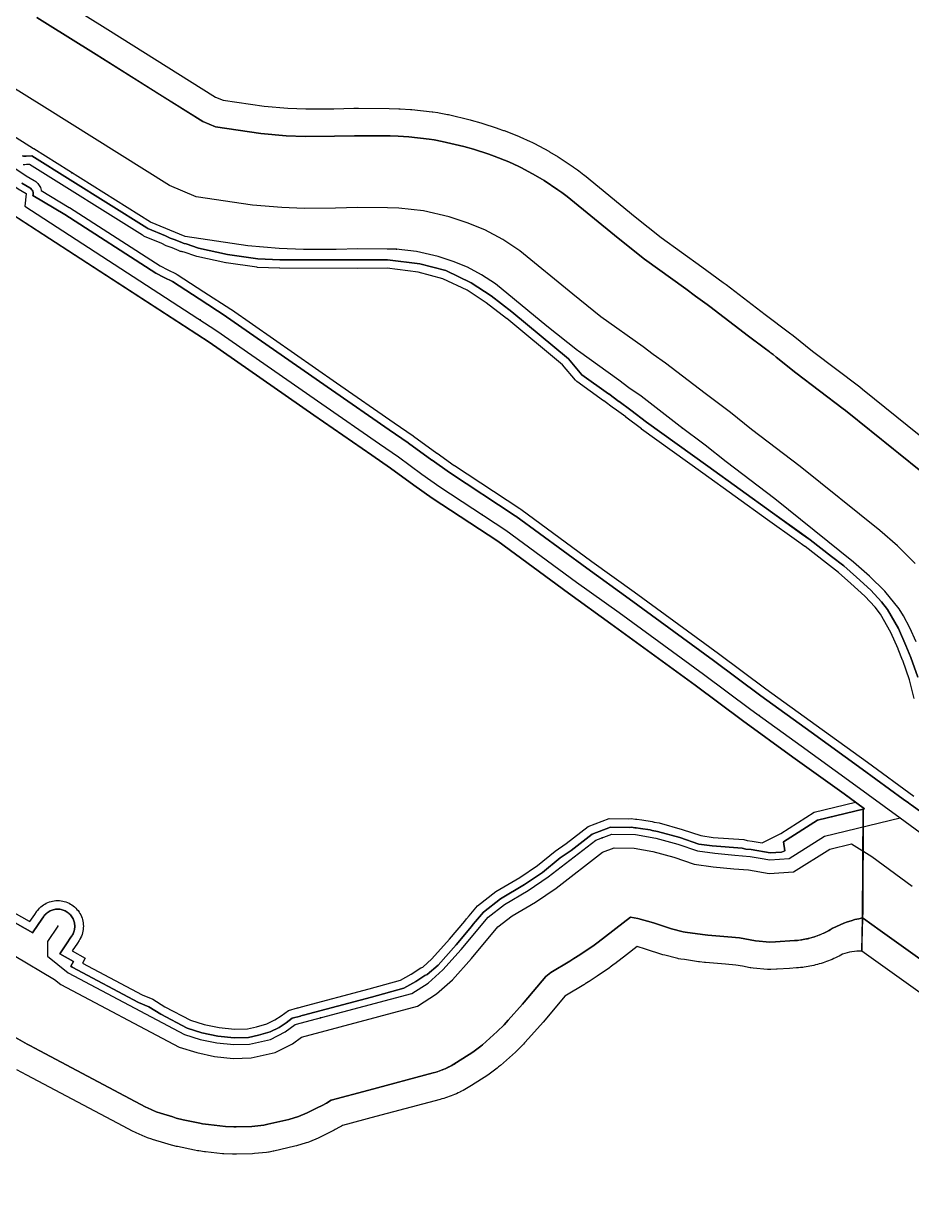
# Model space of a CAD drawing. Header units: inches. Extents: x 87989 to 118156, y 435697 to 451526.
# Drawn here: x 101192.2 to 101451.5, y 442523.1 to 442864.4 of the extents above; entities that cross this region are included whole.
import ezdxf

# ---------------------------------------------------------------- set-up
doc = ezdxf.new("R2010")
doc.units = ezdxf.units.IN
doc.header["$MEASUREMENT"] = 0
for name, color, linetype, true_color in [('As_waterkering_BWK', 7, 'Continuous', 0x7b8981), ('Beschermingszone_BWK', 7, 'Continuous', 0xcf890d), ('Grens_bebouwingsvrije_zone_BWK', 7, 'Continuous', 0x6789ae), ('Kernzone_BWK', 7, 'Continuous', 0xcb89af), ('Referentiepunten_BWK', 7, 'Continuous', 0x178980)]:
    doc.layers.add(name, color=color, linetype=linetype, true_color=true_color)

msp = doc.modelspace()

# ---------------------------------------------------------------- linework, layer by layer
at = {"layer": 'As_waterkering_BWK'}
for points in [[(101452.8553, 442683.8173), (101450.9888, 442687.9602), (101449.1728, 442691.4959), (101447.9397, 442693.4856), (101443.7242, 442698.6245), (101439.2532, 442703.0639), (101434.5268, 442707.1654), (101411.5715, 442725.6212), (101397.3525, 442736.4095), (101391.3046, 442741.2886), (101383.9902, 442746.7627), (101372.5485, 442755.5276), (101369.0169, 442758.043), (101366.042, 442760.264), (101354.2346, 442768.739), (101353.9601, 442768.9047), (101345.0718, 442776.0262), (101330.0588, 442788.3185), (101325.9995, 442791.0077), (101321.899, 442793.2345), (101317.6862, 442794.8782), (101313.2998, 442796.33), (101306.9849, 442797.8055), (101301.0369, 442798.4709), (101298.3856, 442798.5198), (101289.8548, 442798.5983), (101283.518, 442798.4119), (101273.9334, 442798.3871), (101266.8737, 442798.6409), (101257.7312, 442799.427), (101239.3811, 442802.1235), (101229.3269, 442806.3569), (101195.2035, 442827.7597), (101195.1806, 442827.7586), (101181.7335, 442836.1766)], [(101186.4828, 442818.834), (101190.515, 442816.178), (101190.707, 442816.063), (101192.997, 442814.678), (101193.031, 442814.657), (101193.0293, 442814.644), (101192.5661, 442811.0338), (101248.6483, 442774.6558), (101279.3192, 442753.3429), (101296.1752, 442741.6267), (101301.7144, 442737.8357), (101308.5636, 442732.8212), (101313.8149, 442729.1318), (101333.0124, 442716.489), (101353.7206, 442701.2927), (101366.1046, 442692.3815), (101390.7492, 442674.4061), (101404.567, 442664.1122), (101419.2481, 442653.4845), (101434.2084, 442642.7035), (101448.1569, 442632.4908)], [(101407.3676, 442620.7226), (101410.1512, 442620.2277), (101415.76, 442620.6101), (101426.0853, 442627.1112), (101448.1569, 442632.4908)], [(101448.1569, 442632.4908), (101459.9003, 442623.8925), (101558.8941, 442553.3072), (101586.6057, 442534.1954), (101603.6774, 442522.1571), (101635.4795, 442501.2061), (101668.8171, 442478.055), (101699.0186, 442454.6955), (101711.9589, 442445.6998), (101748.6017, 442420.5817), (101833.2326, 442363.1889), (101856.4256, 442347.7875), (101861.0186, 442344.5751), (101891.0675, 442327.2422), (101930.8479, 442300.7219)], [(101202.2151, 442600.8394), (101199.2394, 442596.4071), (101199.2394, 442592.1555), (101205.3026, 442587.2123), (101239.2103, 442569.2386), (101243.7994, 442567.8364), (101248.6433, 442566.8167), (101253.6148, 442566.3068), (101258.2038, 442566.4342), (101264.3225, 442567.8364), (101268.6565, 442570.0035), (101271.5884, 442572.1705), (101305.6236, 442581.2211), (101310.3401, 442584.2804), (101314.6742, 442588.1046), (101320.028, 442594.0958), (101327.9313, 442603.5288), (101332.6478, 442607.2255), (101339.5313, 442611.3046), (101345.3951, 442615.2563), (101359.2896, 442625.964), (101364.0061, 442627.7486), (101370.8896, 442627.6211), (101376.8808, 442626.6013), (101383.2545, 442624.8167), (101388.9907, 442622.9046), (101394.0896, 442622.1398), (101399.9534, 442621.6299), (101404.4149, 442621.2475), (101407.3676, 442620.7226)]]:
    msp.add_lwpolyline(points, dxfattribs=at)
at = {"layer": 'Beschermingszone_BWK'}
msp.add_lwpolyline([(101186.4955, 442606.5305), (101193.8962, 442602.3151), (101194.0901, 442602.204), (101195.4769, 442604.2842), (101195.9698, 442605.0235), (101195.9811, 442605.0405), (101196.2436, 442605.4067), (101196.555, 442605.7862), (101196.8905, 442606.1445), (101197.2488, 442606.48), (101197.6283, 442606.7914), (101198.0273, 442607.0773), (101198.4441, 442607.3366), (101198.877, 442607.5679), (101199.3241, 442607.7705), (101199.7836, 442607.9434), (101200.2533, 442608.0859), (101200.7313, 442608.1974), (101201.2157, 442608.2774), (101201.7042, 442608.3255), (101202.1948, 442608.3415), (101202.6854, 442608.3255), (101203.1739, 442608.2774), (101203.6582, 442608.1974), (101204.1363, 442608.0859), (101204.606, 442607.9434), (101205.0654, 442607.7705), (101205.5125, 442607.5679), (101205.9455, 442607.3366), (101206.3623, 442607.0773), (101206.7613, 442606.7914), (101207.1408, 442606.48), (101207.499, 442606.1445), (101207.8346, 442605.7862), (101208.146, 442605.4067), (101208.4319, 442605.0077), (101208.6911, 442604.5909), (101208.9225, 442604.158), (101209.1251, 442603.7108), (101209.298, 442603.2514), (101209.4405, 442602.7817), (101209.552, 442602.3036), (101209.632, 442601.8193), (101209.6801, 442601.3308), (101209.6961, 442600.8402), (101209.6801, 442600.3496), (101209.632, 442599.8611), (101209.552, 442599.3768), (101209.4405, 442598.8987), (101209.298, 442598.429), (101209.1251, 442597.9696), (101208.9991, 442597.6915), (101208.9225, 442597.5224), (101208.6914, 442597.0901), (101208.4575, 442596.7134), (101207.9576, 442595.9636), (101206.4248, 442593.6644), (101210.2698, 442591.5671), (101209.4458, 442590.1092), (101226.8779, 442580.8689), (101229.9507, 442579.5444), (101233.518, 442577.3491), (101240.9373, 442573.4163), (101244.9226, 442572.1986), (101249.3383, 442571.269), (101253.7826, 442570.8132), (101257.6332, 442570.9201), (101260.2518, 442571.5202), (101263.3068, 442572.3598), (101265.5963, 442573.5045), (101267.4886, 442574.736), (101269.6032, 442576.299), (101272.2572, 442577.0047), (101272.3841, 442577.0595), (101273.3538, 442577.2964), (101293.194, 442582.5722), (101302.3147, 442585.1393), (101305.4418, 442586.8279), (101308.2763, 442588.7176), (101308.8022, 442588.9248), (101311.4966, 442591.3022), (101316.6248, 442597.0408), (101321.0525, 442602.3255), (101321.5282, 442603.0062), (101322.3733, 442603.902), (101324.7845, 442606.7799), (101330.1021, 442610.9477), (101337.1248, 442615.1093), (101342.2795, 442618.5831), (101347.4669, 442622.8079), (101350.6612, 442624.9958), (101357.0721, 442629.9363), (101363.2235, 442632.2638), (101368.8929, 442632.1589), (101369.7007, 442632.2935), (101370.9397, 442632.121), (101371.3112, 442632.1141), (101372.759, 442631.8676), (101375.7946, 442631.445), (101376.371, 442631.2528), (101377.8677, 442630.9981), (101384.5734, 442629.1205), (101390.0439, 442627.297), (101393.5725, 442626.7677), (101402.5388, 442626.1273), (101403.5621, 442625.8371), (101405.0021, 442625.7137), (101407.9155, 442625.1957), (101413.3637, 442627.9641), (101423.1227, 442634.1087), (101435.1668, 442637.0442), (101437.8035, 442635.1137), (101424.1102, 442631.7762), (101414.1625, 442625.5128), (101414.538, 442622.8878), (101413.5908, 442622.4669), (101410.2598, 442622.2397), (101404.6759, 442623.2324), (101403.1102, 442623.3666), (101402.1042, 442623.6519), (101393.2976, 442624.281), (101389.4588, 442624.8568), (101383.8407, 442626.7295), (101377.3194, 442628.5554), (101375.7624, 442628.8205), (101375.2221, 442629.0006), (101372.3768, 442629.3967), (101371.077, 442629.618), (101370.7435, 442629.6242), (101369.7346, 442629.7646), (101369.0768, 442629.655), (101363.6583, 442629.7554), (101358.304, 442627.7294), (101352.1318, 442622.9728), (101348.9652, 442620.804), (101343.7705, 442616.5732), (101338.4618, 442612.9956), (101331.5164, 442608.8798), (101326.5328, 442604.9737), (101324.2423, 442602.24), (101323.4724, 442601.4239), (101323.039, 442600.8037), (101318.5155, 442595.4047), (101313.2619, 442589.5257), (101310.127, 442586.7597), (101309.4409, 442586.4894), (101306.7319, 442584.6834), (101303.2588, 442582.8079), (101293.8539, 442580.1608), (101273.9718, 442574.8738), (101273.1814, 442574.6807), (101273.078, 442574.6361), (101270.7061, 442574.0054), (101268.9146, 442572.6813), (101266.8411, 442571.3318), (101264.2057, 442570.0141), (101260.8626, 442569.0954), (101257.9502, 442568.428), (101253.6893, 442568.3096), (101248.9522, 442568.7955), (101244.2986, 442569.7752), (101239.9779, 442571.0954), (101232.2762, 442575.1779), (101228.7947, 442577.3203), (101225.796, 442578.6129), (101206.4136, 442588.887), (101206.0505, 442589.183), (101206.8445, 442590.5877), (101202.8723, 442592.7543), (101205.0096, 442596.0485), (101205.8775, 442597.3504), (101206.355, 442598.0667), (101206.4188, 442598.1693), (101206.5249, 442598.3402), (101206.6792, 442598.6288), (101206.8121, 442598.9222), (101206.8142, 442598.9268), (101206.9294, 442599.233), (101207.0244, 442599.5461), (101207.0987, 442599.8648), (101207.152, 442600.1876), (101207.1841, 442600.5132), (101207.1948, 442600.8402), (101207.1841, 442601.1672), (101207.152, 442601.4928), (101207.0987, 442601.8157), (101207.0244, 442602.1343), (101206.9294, 442602.4474), (101206.8142, 442602.7536), (101206.6792, 442603.0516), (101206.5249, 442603.3402), (101206.3521, 442603.6181), (101206.1616, 442603.884), (101205.954, 442604.1369), (101205.7303, 442604.3757), (101205.4915, 442604.5994), (101205.2386, 442604.807), (101204.9726, 442604.9976), (101204.6948, 442605.1703), (101204.4062, 442605.3246), (101204.1082, 442605.4596), (101203.802, 442605.5749), (101203.4889, 442605.6698), (101203.1702, 442605.7441), (101202.8474, 442605.7974), (101202.5218, 442605.8295), (101202.1948, 442605.8402), (101201.8678, 442605.8295), (101201.5422, 442605.7974), (101201.2193, 442605.7441), (101200.9007, 442605.6698), (101200.5876, 442605.5749), (101200.2814, 442605.4596), (101199.9833, 442605.3246), (101199.6948, 442605.1703), (101199.4169, 442604.9976), (101199.151, 442604.807), (101198.8981, 442604.5994), (101198.6593, 442604.3757), (101198.4356, 442604.1369), (101198.228, 442603.884), (101198.161, 442603.7904), (101198.036, 442603.6159), (101197.557, 442602.8974), (101195.0792, 442599.1806), (101194.9006, 442598.8909), (101182.3204, 442606.014)], dxfattribs=at)
msp.add_lwpolyline([(101162.5287, 442583.9035), (101193.3025, 442566.4274), (101193.4382, 442566.35), (101194.0623, 442566.0073), (101194.0752, 442566.0003), (101196.9596, 442564.4714), (101227.97, 442548.0335), (101228.4047, 442547.8403), (101231.0018, 442546.686), (101232.1972, 442546.2861), (101235.8018, 442545.1848), (101236.7863, 442544.8839), (101238.8555, 442544.3511), (101243.6994, 442543.3314), (101244.4757, 442543.1813), (101246.1946, 442542.9419), (101251.1661, 442542.432), (101253.6148, 442542.3068), (101254.2808, 442542.316), (101258.8698, 442542.4434), (101262.3714, 442542.7988), (101263.5648, 442543.0406), (101269.6835, 442544.4428), (101272.531, 442545.2838), (101275.056, 442546.3703), (101277.9959, 442547.8403), (101279.39, 442548.5374), (101280.6565, 442549.2189), (101282.0149, 442550.109), (101293.0342, 442553.0392), (101311.7913, 442558.0271), (101312.1969, 442558.1388), (101312.6004, 442558.2575), (101313.0019, 442558.3834), (101313.401, 442558.5162), (101313.7978, 442558.656), (101314.192, 442558.8028), (101314.5837, 442558.9564), (101314.9725, 442559.1169), (101315.3585, 442559.2841), (101315.7415, 442559.4581), (101316.1214, 442559.6388), (101316.4981, 442559.8261), (101316.8714, 442560.02), (101317.2413, 442560.2204), (101317.6076, 442560.4273), (101317.9702, 442560.6405), (101318.3291, 442560.8601), (101318.684, 442561.0859), (101323.4005, 442564.1452), (101325.767, 442565.8953), (101326.219, 442566.2843), (101330.5531, 442570.1085), (101332.57, 442572.1127), (101333.7504, 442573.4336), (101337.9238, 442578.1039), (101338.4188, 442578.6758), (101344.7139, 442586.1893), (101346.2253, 442587.3739), (101351.7665, 442590.6576), (101352.9438, 442591.4022), (101354.6293, 442592.5381), (101358.8076, 442595.3539), (101360.045, 442596.2463), (101369.4784, 442603.5161), (101371.6171, 442603.1521), (101376.2197, 442601.8633), (101381.4011, 442600.1362), (101384.8231, 442599.2692), (101385.4307, 442599.1701), (101390.5296, 442598.4053), (101392.0105, 442598.23), (101395.5384, 442597.9233), (101397.8891, 442597.7189), (101401.2829, 442597.428), (101405.967, 442596.5953), (101410.1512, 442596.2277), (101411.7837, 442596.2833), (101417.3925, 442596.6657), (101417.8145, 442596.6982), (101418.2359, 442596.7382), (101418.6566, 442596.7856), (101419.0763, 442596.8403), (101419.495, 442596.9025), (101419.9125, 442596.9721), (101420.3288, 442597.049), (101420.7436, 442597.1332), (101421.1569, 442597.2248), (101421.5685, 442597.3236), (101421.9783, 442597.4297), (101422.3861, 442597.5429), (101422.7919, 442597.6634), (101423.1955, 442597.791), (101423.5968, 442597.9257), (101423.9957, 442598.0674), (101424.392, 442598.2162), (101424.7856, 442598.3719), (101425.1764, 442598.5345), (101425.5642, 442598.704), (101425.9491, 442598.8803), (101426.3307, 442599.0634), (101426.7091, 442599.2532), (101427.084, 442599.4496), (101427.4555, 442599.6526), (101427.8233, 442599.8622), (101428.1873, 442600.0781), (101428.5475, 442600.3005, -0.07083983), (101437.2434, 442603.2996), (101437.2378, 442603.0683), (101437.0505, 442596.2147), (101436.9785, 442593.579, 0.09927784), (101431.3538, 442592.6671), (101430.8586, 442592.3964), (101430.3586, 442592.1345), (101429.8542, 442591.8815), (101429.3453, 442591.6374), (101428.8322, 442591.4023), (101428.315, 442591.1763), (101427.794, 442590.9594), (101427.2692, 442590.7518), (101426.7378, 442590.5523), (101426.209, 442590.3645), (101425.674, 442590.1849), (101425.1358, 442590.0148), (101424.5947, 442589.8542), (101424.051, 442589.7032), (101423.5046, 442589.5618), (101422.9558, 442589.43), (101422.4048, 442589.308), (101421.8517, 442589.1956), (101421.2984, 442589.0932), (101420.74, 442589.0003), (101420.1817, 442588.9174), (101419.7467, 442588.8607), (101419.6221, 442588.8444), (101419.0613, 442588.7812), (101418.4994, 442588.7279), (101417.9719, 442588.6868), (101415.934, 442588.5478), (101412.3279, 442588.3018), (101412.056, 442588.2879), (101410.4235, 442588.2323), (101410.1512, 442588.2277), (101409.4511, 442588.2584), (101405.2669, 442588.626), (101404.5723, 442588.7178), (101404.4273, 442588.7436), (101402.117, 442589.1543), (101400.2395, 442589.4881), (101397.201, 442589.7486), (101394.8455, 442589.9534), (101391.3176, 442590.2601), (101391.0701, 442590.2855), (101389.5892, 442590.4608), (101389.3429, 442590.4938), (101385.2582, 442591.1067), (101384.1935, 442591.2665), (101383.4846, 442591.3821), (101383.3148, 442591.4179), (101382.8583, 442591.5142), (101379.4363, 442592.3812), (101378.8713, 442592.5467), (101373.875, 442594.2121), (101371.4078, 442594.903), (101368.3332, 442592.5335), (101364.9283, 442589.9096), (101364.7245, 442589.7577), (101363.4871, 442588.8653), (101363.2784, 442588.7198), (101359.6812, 442586.2956), (101359.1002, 442585.904), (101357.4147, 442584.7681), (101357.22, 442584.641), (101356.2095, 442584.0019), (101356.0427, 442583.8964), (101355.8449, 442583.7753), (101350.7514, 442580.7569), (101350.3083, 442580.4096), (101344.522, 442573.5039), (101343.9309, 442572.8209), (101339.7157, 442568.103), (101338.5352, 442566.782), (101338.209, 442566.438), (101336.1921, 442564.4338), (101335.8461, 442564.1098), (101331.4748, 442560.2532), (101330.9474, 442559.7993), (101330.5238, 442559.4631), (101328.1573, 442557.713), (101327.754, 442557.4335), (101323.008, 442554.3552), (101322.564, 442554.0733), (101322.0856, 442553.7806), (101321.6039, 442553.4972), (101321.1137, 442553.2205), (101320.6206, 442552.9533), (101320.1228, 442552.6948), (101319.6995, 442552.4842), (101319.6206, 442552.445), (101319.1141, 442552.2041), (101318.6034, 442551.9721), (101318.0888, 442551.7491), (101317.5703, 442551.5352), (101317.0482, 442551.3303), (101316.5263, 442551.1359), (101315.9935, 442550.9483), (101315.4613, 442550.7712), (101314.9262, 442550.6034), (101314.3881, 442550.445), (101313.8812, 442550.305), (101295.0901, 442545.3079), (101285.3191, 442542.7096), (101285.0411, 442542.5275), (101284.6565, 442542.2907), (101284.4473, 442542.1741), (101283.1808, 442541.4926), (101282.9679, 442541.3821), (101281.5738, 442540.685), (101278.6338, 442539.2149), (101278.2181, 442539.0217), (101275.6931, 442537.9352), (101275.2672, 442537.7663), (101274.797, 442537.6114), (101271.9495, 442536.7704), (101271.4705, 442536.6449), (101265.3518, 442535.2427), (101265.1534, 442535.1999), (101263.96, 442534.9581), (101263.7606, 442534.9203), (101263.1792, 442534.8397), (101259.6776, 442534.4843), (101259.0918, 442534.4465), (101254.4471, 442534.318), (101253.6701, 442534.3072), (101253.2063, 442534.3172), (101250.7576, 442534.4424), (101250.3499, 442534.4737), (101245.3784, 442534.9836), (101245.0911, 442535.0184), (101243.3722, 442535.2578), (101243.0218, 442535.3148), (101242.1161, 442535.49), (101237.2075, 442536.5227), (101236.8606, 442536.6038), (101234.7914, 442537.1366), (101234.448, 442537.2333), (101233.4639, 442537.5341), (101229.8597, 442538.6352), (101229.6592, 442538.6994), (101228.4638, 442539.0993), (101228.2656, 442539.1685), (101227.7526, 442539.3755), (101225.1556, 442540.5298), (101224.7209, 442540.723), (101224.2232, 442540.9651), (101219.6302, 442543.3998), (101193.2129, 442557.403), (101190.2617, 442558.9679)], format="xyb", dxfattribs=at)
for points in [[(101203.412, 442870.9766, 0), (101216.8541, 442862.5697, 0), (101248.2978, 442842.8553, 0), (101250.493, 442841.931, 0), (101262.4721, 442840.1707, 0), (101269.3692, 442839.5776, 0), (101274.6151, 442839.389, 0), (101282.8662, 442839.4104, 0), (101288.7185, 442839.582, 0), (101289.9098, 442839.597, 0), (101290.0435, 442839.5975, 0), (101298.9513, 442839.5155, 0), (101301.7909, 442839.464, 0), (101302.1645, 442839.4484, 0), (101305.2248, 442839.2494, 0), (101305.5951, 442839.2167, 0), (101311.5431, 442838.5513, 0), (101311.7244, 442838.5289, 0), (101313.2179, 442838.3272, 0), (101313.6102, 442838.264, 0), (101316.0299, 442837.791, 0), (101316.3134, 442837.7302, 0), (101322.6283, 442836.2547, 0), (101322.9669, 442836.1677, 0), (101325.742, 442835.39, 0), (101326.0967, 442835.2817, 0), (101330.5688, 442833.8017, 0), (101330.7672, 442833.7331, 0), (101332.4052, 442833.1429, 0), (101332.5889, 442833.0738, 0), (101336.8017, 442831.4301, 0), (101337.1678, 442831.2767, 0), (101340.1546, 442829.9371, 0), (101340.6061, 442829.7173, 0), (101341.4191, 442829.2891, 0), (101345.5658, 442827.0376, 0), (101345.809, 442826.8997, 0), (101348.3467, 442825.3748, 0), (101348.643, 442825.1877, 0), (101352.7023, 442822.4985, 0), (101352.8453, 442822.4015, 0), (101354.0169, 442821.5884, 0), (101354.3432, 442821.3495, 0), (101355.8522, 442820.185, 0), (101356.0328, 442820.0414, 0), (101370.8676, 442807.8949, 0), (101378.3753, 442801.8797, 0), (101390.2973, 442793.3181, 0), (101393.1764, 442791.1719, 0), (101396.5239, 442788.7859, 0), (101397.4325, 442788.1121, 0), (101408.7384, 442779.4518, 0), (101415.9286, 442774.0698, 0), (101416.991, 442773.2443, 0), (101422.6231, 442768.7014, 0), (101436.398, 442758.2497, 0), (101437.2175, 442757.6096, 0), (101460.2752, 442739.0711, 0)], [(101455.2042, 442732.884, 0), (101446.2399, 442740.0912, 0), (101432.2489, 442751.3398, 0), (101431.518, 442751.9107, 0), (101417.6913, 442762.4013, 0), (101412.025, 442766.9726, 0), (101411.0775, 442767.7089, 0), (101410.3641, 442768.2428, 0), (101410.0427, 442768.4833, 0), (101403.9082, 442773.0744, 0), (101392.6165, 442781.7244, 0), (101391.8193, 442782.3159, 0), (101388.4619, 442784.7081, 0), (101385.573, 442786.8623, 0), (101373.537, 442795.5051, 0), (101365.8394, 442801.6725, 0), (101350.9647, 442813.8516, 0), (101349.4557, 442815.0161, 0), (101348.2841, 442815.8292, 0), (101344.2248, 442818.5184, 0), (101341.748, 442820.0074, 0), (101337.6475, 442822.2342, 0), (101336.8807, 442822.6377, 0), (101333.8939, 442823.9773, 0), (101329.6811, 442825.621, 0), (101328.0553, 442826.2068, 0), (101323.5832, 442827.6868, 0), (101320.8081, 442828.4645, 0), (101314.4932, 442829.94, 0), (101312.1472, 442830.3992, 0), (101310.6537, 442830.6009, 0), (101304.7057, 442831.2663, 0), (101301.6454, 442831.4653, 0), (101300.0573, 442831.4942, 0), (101299.2639, 442831.5086, 0), (101298.8417, 442831.5163, 0), (101290.0067, 442831.5976, 0), (101288.8845, 442831.584, 0), (101282.9916, 442831.4107, 0), (101274.4834, 442831.3886, 0), (101268.8815, 442831.59, 0), (101261.5472, 442832.2207, 0), (101248.3248, 442834.1637, 0), (101244.5965, 442835.7335, 0), (101231.9534, 442843.6604, 0), (101212.6082, 442855.7893, 0), (101199.1831, 442864.1857, 0), (101196.1441, 442866.07, 0)], [(101191.8848, 442825.6855, 0), (101192.1836, 442825.6309, 0), (101192.4863, 442825.623, 0), (101192.9668, 442825.6484, 0), (101194.6738, 442825.7305, 0), (101228.2637, 442804.6621, 0), (101228.5508, 442804.5137, 0), (101233.6563, 442802.3633, 0), (101235.0215, 442801.6797, 0), (101236.5195, 442801.1582, 0), (101238.6055, 442800.2813, 0), (101238.8438, 442800.1973, 0), (101239.0898, 442800.1445, 0), (101239.6816, 442800.0586, 0), (101243.3438, 442798.7832, 0), (101251.7949, 442796.9238, 0), (101260.6582, 442795.6602, 0), (101267.0957, 442795.3828, 0), (101289.6328, 442795.3555, 0), (101298.5469, 442795.3867, 0), (101307.9492, 442794.1719, 0), (101315.5273, 442792.209, 0), (101322.9492, 442788.6816, 0), (101328.7871, 442784.8691, 0), (101334.8477, 442780.1973, 0), (101351.3672, 442766.502, 0), (101355.2773, 442761.8359, 0), (101363.0508, 442756.2578, 0), (101363.127, 442756.2012, 0), (101366.0254, 442754.0371, 0), (101366.1152, 442753.9707, 0), (101369.5762, 442751.5059, 0), (101374.166, 442747.9902, 0), (101392.0078, 442735.1172, 0), (101410.9512, 442721.5293, 0), (101419.4199, 442715.4355, 0), (101421.877, 442713.6777, 0), (101428.1934, 442708.8047, 0), (101431.7559, 442706.0566, 0), (101435.4805, 442702.7402, 0), (101439.6191, 442698.9375, 0), (101442.7754, 442695.582, 0), (101444.5371, 442693.2773, 0), (101447.707, 442687.7168, 0), (101449.8906, 442682.7559, 0), (101451.2793, 442679.3145, 0), (101453.3672, 442673.5078, 0)], [(101189.1602, 442822.4512, 0), (101192.9082, 442819.9902, 0), (101193.0273, 442819.918, 0), (101195.3555, 442818.5098, 0), (101195.5332, 442818.3926, 0), (101195.8184, 442818.1836, 0), (101196.1387, 442817.9063, 0), (101196.3672, 442817.6719, 0), (101196.6289, 442817.3555, 0), (101196.8145, 442817.0859, 0), (101197.0215, 442816.7305, 0), (101197.1621, 442816.4336, 0), (101197.3066, 442816.0508, 0), (101197.3965, 442815.7344, 0), (101197.4219, 442815.6074, 0), (101205.5625, 442810.6816, 0), (101205.6211, 442810.6445, 0), (101232.0957, 442793.6113, 0), (101234.3848, 442792.4688, 0), (101236.7949, 442791.2656, 0), (101237.0391, 442791.125, 0), (101244.8848, 442786.0371, 0), (101252.7461, 442780.9375, 0), (101252.9121, 442780.8262, 0), (101283.5996, 442759.502, 0), (101300.4336, 442747.8008, 0), (101305.9668, 442744.0137, 0), (101306.1289, 442743.8984, 0), (101312.9043, 442738.9375, 0), (101312.9648, 442738.8945, 0), (101318.0039, 442735.3555, 0), (101318.0645, 442735.3125, 0), (101337.1641, 442722.7344, 0), (101337.4238, 442722.5547, 0), (101358.1289, 442707.3594, 0), (101370.5039, 442698.4551, 0), (101395.1992, 442680.4434, 0), (101409.0059, 442670.1582, 0), (101423.6387, 442659.5645, 0), (101438.6172, 442648.7715, 0), (101452.1504, 442638.8496, 0)], [(101452.3145, 442667.3594, 0), (101450.9707, 442672.7832, 0), (101448.9609, 442678.3789, 0), (101448.9258, 442678.4688, 0), (101447.6016, 442681.748, 0), (101447.5723, 442681.8184, 0), (101445.4727, 442686.5898, 0), (101442.4492, 442691.8926, 0), (101440.8672, 442693.9629, 0), (101437.8613, 442697.1582, 0), (101433.8047, 442700.8867, 0), (101430.1602, 442704.1309, 0), (101426.668, 442706.8242, 0), (101420.4199, 442711.6445, 0), (101420.3496, 442711.6973, 0), (101417.9629, 442713.4043, 0), (101409.4922, 442719.498, 0), (101390.5488, 442733.0879, 0), (101372.7031, 442745.9629, 0), (101372.6465, 442746.0059, 0), (101368.127, 442749.4688, 0), (101368.0566, 442749.5195, 0), (101364.6543, 442751.9434, 0), (101364.541, 442752.0254, 0), (101361.6406, 442754.1914, 0), (101361.584, 442754.2324, 0), (101353.8184, 442759.8047, 0), (101353.6699, 442759.9219, 0), (101353.3613, 442760.2305, 0), (101349.5977, 442764.7227, 0), (101333.3203, 442778.2168, 0), (101333.252, 442778.2715, 0), (101327.3379, 442782.8301, 0), (101321.7246, 442786.4961, 0), (101314.6699, 442789.8477, 0), (101307.4746, 442791.7109, 0), (101298.3887, 442792.8848, 0), (101289.6348, 442792.8555, 0), (101267.0918, 442792.8828, 0), (101266.9863, 442792.8848, 0), (101260.5508, 442793.1641, 0), (101260.3066, 442793.1855, 0), (101251.4414, 442794.4473, 0), (101251.2559, 442794.4805, 0), (101242.8066, 442796.3418, 0), (101242.5215, 442796.4219, 0), (101239.082, 442797.6191, 0), (101238.7266, 442797.6719, 0), (101238.5723, 442797.6992, 0), (101238.3242, 442797.752, 0), (101238.0215, 442797.8359, 0), (101237.7813, 442797.9199, 0), (101237.6348, 442797.9766, 0), (101235.6211, 442798.8242, 0), (101234.1992, 442799.3184, 0), (101233.9004, 442799.4453, 0), (101232.6113, 442800.0918, 0), (101227.5801, 442802.209, 0), (101227.3984, 442802.2949, 0), (101227.1113, 442802.4434, 0), (101226.9355, 442802.5449, 0), (101194.0117, 442823.1953, 0), (101193.0898, 442823.1504, 0), (101192.6113, 442823.127, 0), (101192.4219, 442823.125, 0), (101192.1191, 442823.1328, 0)], [(101454.5039, 442634.0371, 0), (101451.375, 442636.3262, 0), (101451.1035, 442636.5156, 0), (101450.668, 442636.8359, 0), (101449.123, 442637.9707, 0), (101437.1465, 442646.748, 0), (101422.1758, 442657.5371, 0), (101407.5273, 442668.1426, 0), (101393.7168, 442678.4316, 0), (101369.0371, 442696.4297, 0), (101356.6602, 442705.3379, 0), (101335.9707, 442720.5195, 0), (101335.7617, 442720.6641, 0), (101316.627, 442733.2656, 0), (101311.5176, 442736.8555, 0), (101311.4375, 442736.9121, 0), (101304.668, 442741.8691, 0), (101304.5391, 442741.9609, 0), (101299.0137, 442745.7422, 0), (101282.1719, 442757.4492, 0), (101251.502, 442778.7617, 0), (101251.3691, 442778.8516, 0), (101243.5234, 442783.9395, 0), (101235.6777, 442789.0293, 0), (101233.2676, 442790.2324, 0), (101230.8574, 442791.4355, 0), (101204.2676, 442808.543, 0), (101194.9844, 442814.1602, 0), (101195.0137, 442814.3945, 0), (101195.0293, 442814.7207, 0), (101194.9922, 442815.0469, 0), (101194.9023, 442815.3633, 0), (101194.7617, 442815.6602, 0), (101194.5742, 442815.9277, 0), (101194.3457, 442816.1641, 0), (101194.0605, 442816.3711, 0), (101191.7383, 442817.7773, 0)], [(101675.7699, 442424.6372, 0), (101646.3404, 442447.3997, 0), (101614.1862, 442469.729, 0), (101582.7721, 442490.4243, 0), (101581.7784, 442491.1017, 0), (101564.8685, 442503.0259, 0), (101537.0764, 442522.1961, 0), (101437.6453, 442593.0922, 0), (101436.9785, 442593.579, 0), (101437.2378, 442603.0683, 0), (101437.2434, 442603.2996, 0), (101437.4791, 442603.1271, 0), (101442.3306, 442599.5765, 0), (101541.6696, 442528.7458, 0), (101569.4448, 442509.5879, 0), (101586.3887, 442497.6397, 0), (101587.1732, 442497.1049, 0), (101618.669, 442476.3557, 0), (101651.0723, 442453.8534, 0), (101680.6644, 442430.9653, 0)]]:
    msp.add_polyline3d(points, dxfattribs=at)
at = {"layer": 'Grens_bebouwingsvrije_zone_BWK'}
for points in [[(101452.6137, 442706.7085), (101447.4224, 442711.8631), (101442.2216, 442716.3763), (101418.9591, 442735.0791), (101404.7481, 442745.8613), (101398.6695, 442750.7652), (101391.2343, 442756.3298), (101379.6802, 442765.1807), (101376.088, 442767.7393), (101373.1306, 442769.9471), (101360.8444, 442778.7658), (101352.6247, 442785.3513), (101337.1918, 442797.9875), (101332.1884, 442801.3021), (101326.9632, 442804.1397), (101321.7551, 442806.1717), (101316.5568, 442807.8922), (101309.0242, 442809.6522), (101301.8164, 442810.4586), (101298.5514, 442810.5188), (101289.7335, 442810.5999), (101283.3261, 442810.4115), (101274.1335, 442810.3877), (101267.6037, 442810.6224), (101259.1188, 442811.352), (101242.6334, 442813.7745), (101234.8796, 442817.0393), (101198.3835, 442839.9302), (101198.3549, 442839.9288), (101188.0788, 442846.3618)], [(101190.3893, 442807.678), (101246.4181, 442771.3347), (101277.0364, 442750.0583), (101293.9042, 442738.3339), (101299.4028, 442734.5707), (101306.2321, 442729.5706), (101311.5646, 442725.8243), (101330.7276, 442713.2041), (101351.3691, 442698.0568), (101363.7579, 442689.1422), (101388.3758, 442671.1863), (101402.1993, 442660.8881), (101416.906, 442650.2419), (101431.8575, 442639.4672), (101437.7443, 442635.1571)], [(101165.8505, 442606.3432), (101201.2661, 442585.3423), (101203.0808, 442583.8628), (101237.6753, 442565.5251), (101242.8009, 442563.959), (101248.0255, 442562.859), (101253.4656, 442562.3011), (101258.711, 442562.4468), (101265.6829, 442564.0445), (101270.7554, 442566.5808), (101273.353, 442568.5007), (101307.2665, 442577.5189), (101312.7649, 442581.0855), (101317.4986, 442585.2623), (101323.0531, 442591.478), (101330.7285, 442600.6389), (101334.9107, 442603.9169), (101341.6704, 442607.9226), (101347.736, 442612.0103), (101361.2607, 442622.433), (101364.7017, 442623.735), (101370.5149, 442623.6274), (101376.0036, 442622.6931), (101382.082, 442620.9911), (101388.0546, 442619.0003), (101393.6192, 442618.1656), (101399.6093, 442617.6447), (101403.893, 442617.2776), (101409.934, 442616.2036), (101417.038, 442616.688), (101427.6653, 442623.3792), (101433.9774, 442624.9177), (101439.8863, 442621.1949), (101451.7008, 442612.5446)]]:
    msp.add_lwpolyline(points, dxfattribs=at)
at = {"layer": 'Kernzone_BWK'}
for points in [[(101196.1441, 442866.07), (101199.1831, 442864.1857), (101212.6082, 442855.7893), (101244.5965, 442835.7335), (101248.3248, 442834.1637), (101261.5472, 442832.2207), (101268.8815, 442831.59), (101274.4834, 442831.3886), (101282.9916, 442831.4107), (101288.8845, 442831.584), (101290.0067, 442831.5976), (101298.8417, 442831.5163), (101301.6454, 442831.4653), (101304.7057, 442831.2663), (101310.6537, 442830.6009), (101312.1472, 442830.3992), (101314.4932, 442829.94), (101320.8081, 442828.4645), (101323.5832, 442827.6868), (101328.0553, 442826.2068), (101329.6811, 442825.621), (101333.8939, 442823.9773), (101336.8807, 442822.6377), (101337.6475, 442822.2342), (101341.748, 442820.0074), (101344.2248, 442818.5184), (101348.2841, 442815.8292), (101349.4557, 442815.0161), (101350.9647, 442813.8516), (101365.8394, 442801.6725), (101373.537, 442795.5051), (101385.573, 442786.8623), (101388.4619, 442784.7081), (101391.8193, 442782.3159), (101392.6165, 442781.7244), (101403.9082, 442773.0744), (101411.0775, 442767.7089), (101412.025, 442766.9726), (101417.6913, 442762.4013), (101431.518, 442751.9107), (101432.2489, 442751.3398), (101455.2042, 442732.884)], [(101453.3667, 442673.5083), (101451.2798, 442679.3153), (101449.8907, 442682.7549), (101447.7079, 442687.7159), (101444.5371, 442693.277), (101442.775, 442695.583), (101439.619, 442698.938), (101435.481, 442702.74), (101431.756, 442706.057), (101428.194, 442708.804), (101421.876, 442713.677), (101419.42, 442715.436), (101410.951, 442721.529), (101392.008, 442735.117), (101374.1659, 442747.9902), (101369.5769, 442751.5055), (101366.1162, 442753.9705), (101366.0257, 442754.0364), (101363.1261, 442756.2017), (101363.0506, 442756.257), (101355.277, 442761.8363), (101351.368, 442766.502), (101334.848, 442780.197), (101328.787, 442784.87), (101322.95, 442788.681), (101315.528, 442792.209), (101307.95, 442794.171), (101298.546, 442795.386), (101289.633, 442795.356), (101267.095, 442795.383), (101260.659, 442795.661), (101251.794, 442796.923), (101243.344, 442798.783), (101239.681, 442800.058), (101239.0903, 442800.1448), (101238.8434, 442800.1972), (101238.605, 442800.2803), (101236.5189, 442801.1586), (101235.021, 442801.68), (101233.6571, 442802.3636), (101228.5508, 442804.5136), (101228.2642, 442804.6626), (101194.6735, 442825.7313), (101192.966, 442825.6475), (101192.4869, 442825.6235), (101192.1833, 442825.6314), (101191.8845, 442825.6852)], [(101191.7384, 442817.7766), (101194.061, 442816.3715), (101194.346, 442816.1639), (101194.5747, 442815.9287), (101194.7618, 442815.6592), (101194.9023, 442815.3628), (101194.9925, 442815.0474), (101195.03, 442814.7215), (101195.0136, 442814.3938), (101194.9836, 442814.1601), (101204.268, 442808.542), (101230.858, 442791.435), (101233.2683, 442790.2317), (101235.6786, 442789.0284), (101243.524, 442783.9395), (101251.3693, 442778.8506), (101251.5015, 442778.7618), (101282.1726, 442757.4487), (101299.0141, 442745.7426), (101304.5384, 442741.9619), (101304.6681, 442741.87), (101311.4382, 442736.9128), (101311.5176, 442736.8558), (101316.6277, 442733.2663), (101335.7624, 442720.6647), (101335.9705, 442720.52), (101356.6598, 442705.3375), (101369.038, 442696.4305), (101393.716, 442678.4308), (101407.5266, 442668.1423), (101422.1757, 442657.5378), (101437.1469, 442646.7489), (101449.1223, 442637.97), (101450.6684, 442636.8366), (101451.1036, 442636.5154), (101451.3751, 442636.3269), (101454.5034, 442634.0376)], [(101541.6696, 442528.7458), (101442.3306, 442599.5765), (101437.4791, 442603.1271), (101437.2434, 442603.2996), (101437.4069, 442635.017), (101437.8035, 442635.1137), (101435.1668, 442637.0442), (101431.8575, 442639.4672), (101416.906, 442650.2419), (101402.1993, 442660.8881), (101388.3758, 442671.1863), (101363.7579, 442689.1422), (101351.3691, 442698.0568), (101330.7276, 442713.2041), (101311.5646, 442725.8243), (101306.2321, 442729.5706), (101299.4028, 442734.5707), (101293.9042, 442738.3339), (101277.0364, 442750.0583), (101246.4181, 442771.3347), (101189.0857, 442808.5235)]]:
    msp.add_lwpolyline(points, dxfattribs=at)
msp.add_lwpolyline([(101182.3204, 442606.014), (101194.9006, 442598.8909), (101195.0792, 442599.1806), (101197.557, 442602.8974), (101198.036, 442603.6159), (101198.161, 442603.7904), (101198.228, 442603.884), (101198.4356, 442604.1369), (101198.6593, 442604.3757), (101198.8981, 442604.5994), (101199.151, 442604.807), (101199.4169, 442604.9976), (101199.6948, 442605.1703), (101199.9833, 442605.3246), (101200.2814, 442605.4596), (101200.5876, 442605.5749), (101200.9007, 442605.6698), (101201.2193, 442605.7441), (101201.5422, 442605.7974), (101201.8678, 442605.8295), (101202.1948, 442605.8402), (101202.5218, 442605.8295), (101202.8474, 442605.7974), (101203.1702, 442605.7441), (101203.4889, 442605.6698), (101203.802, 442605.5749), (101204.1082, 442605.4596), (101204.4062, 442605.3246), (101204.6948, 442605.1703), (101204.9726, 442604.9976), (101205.2386, 442604.807), (101205.4915, 442604.5994), (101205.7303, 442604.3757), (101205.954, 442604.1369), (101206.1616, 442603.884), (101206.3521, 442603.6181), (101206.5249, 442603.3402), (101206.6792, 442603.0516), (101206.8142, 442602.7536), (101206.9294, 442602.4474), (101207.0244, 442602.1343), (101207.0987, 442601.8157), (101207.152, 442601.4928), (101207.1841, 442601.1672), (101207.1948, 442600.8402), (101207.1841, 442600.5132), (101207.152, 442600.1876), (101207.0987, 442599.8648), (101207.0244, 442599.5461), (101206.9294, 442599.233), (101206.8142, 442598.9268), (101206.8121, 442598.9222), (101206.6792, 442598.6288), (101206.5249, 442598.3402), (101206.4188, 442598.1693), (101206.355, 442598.0667), (101205.8775, 442597.3504), (101205.0096, 442596.0485), (101202.8723, 442592.7543), (101206.8445, 442590.5877), (101206.0505, 442589.183), (101206.4136, 442588.887), (101225.796, 442578.6129), (101228.7947, 442577.3203), (101232.2762, 442575.1779), (101239.9779, 442571.0954), (101244.2986, 442569.7752), (101248.9522, 442568.7955), (101253.6893, 442568.3096), (101257.9502, 442568.428), (101260.8626, 442569.0954), (101264.2057, 442570.0141), (101266.8411, 442571.3318), (101268.9146, 442572.6813), (101270.7061, 442574.0054), (101273.078, 442574.6361), (101273.1814, 442574.6807), (101273.9718, 442574.8738), (101293.8539, 442580.1608), (101303.2588, 442582.8079), (101306.7319, 442584.6834), (101309.4409, 442586.4894), (101310.127, 442586.7597), (101313.2619, 442589.5257), (101318.5155, 442595.4047), (101323.039, 442600.8037), (101323.4724, 442601.4239), (101324.2423, 442602.24), (101326.5328, 442604.9737), (101331.5164, 442608.8798), (101338.4618, 442612.9956), (101343.7705, 442616.5732), (101348.9652, 442620.804), (101352.1318, 442622.9728), (101358.304, 442627.7294), (101363.6583, 442629.7554), (101369.0768, 442629.655), (101369.7346, 442629.7646), (101370.7435, 442629.6242), (101371.077, 442629.618), (101372.3768, 442629.3967), (101375.2221, 442629.0006), (101375.7624, 442628.8205), (101377.3194, 442628.5554), (101383.8407, 442626.7295), (101389.4588, 442624.8568), (101393.2976, 442624.281), (101402.1042, 442623.6519), (101403.1102, 442623.3666), (101404.6759, 442623.2324), (101410.2598, 442622.2397), (101413.5908, 442622.4669), (101414.538, 442622.8878), (101414.1625, 442625.5128), (101424.1102, 442631.7762), (101437.4069, 442635.017), (101437.2528, 442605.1305), (101437.2434, 442603.2996, 0.07083983), (101428.5475, 442600.3005, -0.1240912), (101417.3925, 442596.6657), (101411.7837, 442596.2833), (101410.1512, 442596.2277), (101405.967, 442596.5953), (101401.2829, 442597.428), (101397.8891, 442597.7189), (101395.5384, 442597.9233), (101392.0105, 442598.23), (101390.5296, 442598.4053), (101385.4307, 442599.1701), (101384.8231, 442599.2692), (101381.4011, 442600.1362), (101376.2197, 442601.8633), (101371.6171, 442603.1521), (101369.4784, 442603.5161), (101360.045, 442596.2463), (101358.8076, 442595.3539), (101354.6293, 442592.5381), (101352.9438, 442591.4022), (101351.7665, 442590.6576), (101346.2253, 442587.3739), (101344.7139, 442586.1893), (101338.4188, 442578.6758), (101337.9238, 442578.1039), (101333.7504, 442573.4336), (101332.57, 442572.1127), (101330.5531, 442570.1085), (101326.219, 442566.2843), (101325.767, 442565.8953), (101323.4005, 442564.1452), (101318.684, 442561.0859, -0.07903162), (101311.7913, 442558.0271), (101293.0342, 442553.0392), (101282.0149, 442550.109), (101280.6565, 442549.2189), (101279.39, 442548.5374), (101277.9959, 442547.8403), (101275.056, 442546.3703), (101272.531, 442545.2838), (101269.6835, 442544.4428), (101263.5648, 442543.0406), (101262.3714, 442542.7988), (101258.8698, 442542.4434), (101254.2808, 442542.316), (101253.6148, 442542.3068), (101251.1661, 442542.432), (101246.1946, 442542.9419), (101244.4757, 442543.1813), (101243.6994, 442543.3314), (101238.8555, 442544.3511), (101236.7863, 442544.8839), (101235.8018, 442545.1848), (101232.1972, 442546.2861), (101231.0018, 442546.686), (101228.4047, 442547.8403), (101227.97, 442548.0335), (101196.9596, 442564.4714), (101194.0752, 442566.0003), (101194.0623, 442566.0073), (101193.4382, 442566.35), (101193.3025, 442566.4274), (101162.5287, 442583.9035)], format="xyb", dxfattribs=at)
at = {"layer": 'Referentiepunten_BWK'}
for p in [(101206.3614, 442820.7613), (101301.1235, 442798.4612), (101243.7589, 442777.8273), (101384.6549, 442746.2652), (101326.0722, 442721.0595), (101407.0077, 442662.3454), (101361.2046, 442626.6886), (101202.2151, 442600.8394), (101278.9477, 442574.1275)]:
    msp.add_point(p, dxfattribs=at)

doc.saveas('drawing.dxf')
